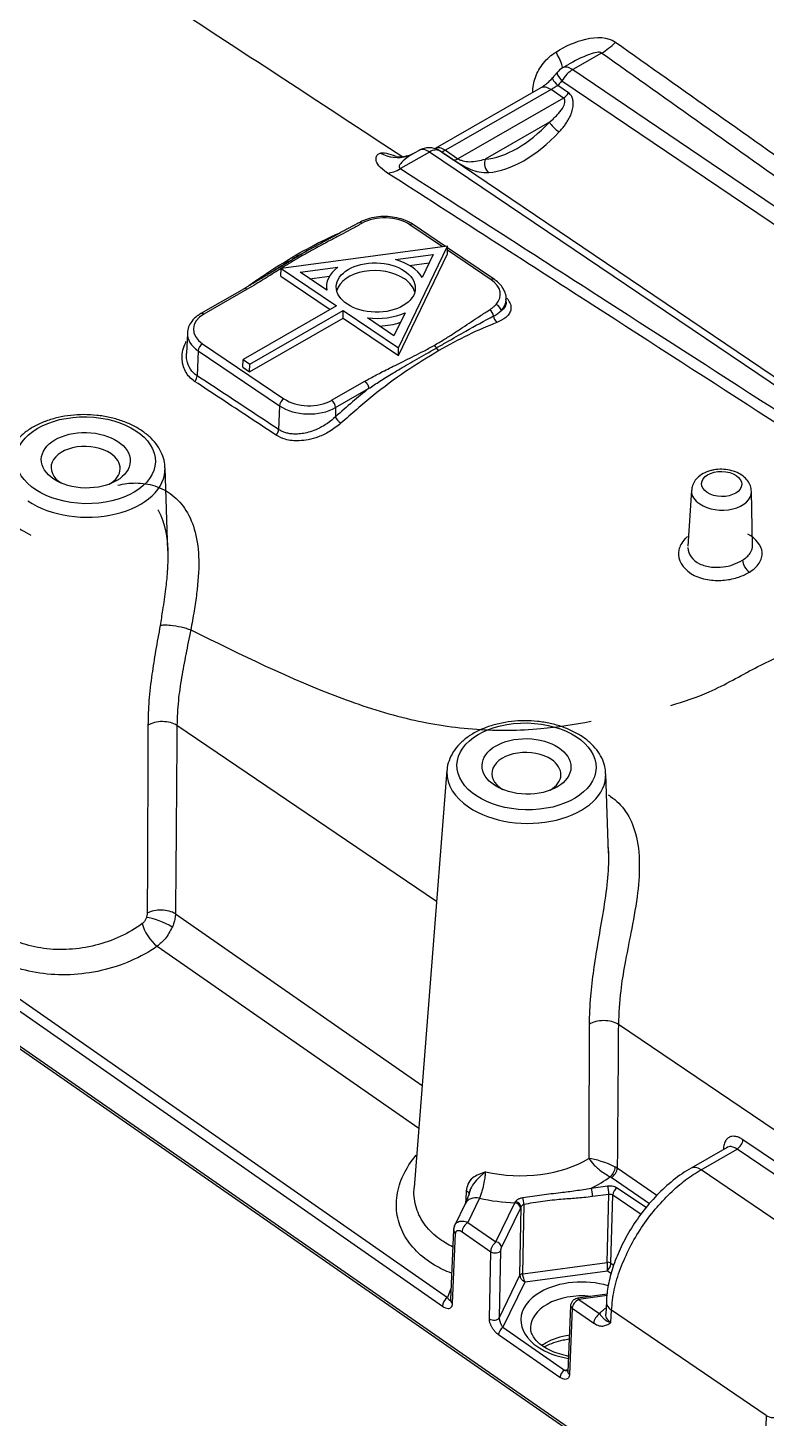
# Model space of a CAD drawing. Header units: millimetres. Extents: x -16190 to -8852, y -6844 to 7484.
# Drawn here: x -16042.5 to -15997.5, y 6532.1 to 6616.9 of the extents above; entities that cross this region are included whole.
import ezdxf

# ---------------------------------------------------------------- set-up
doc = ezdxf.new("R2010")
doc.units = ezdxf.units.MM
doc.layers.add('90', color=7, linetype='Continuous', true_color=0xffffff)

# ---------------------------------------------------------------- blocks, each defined once
blk = doc.blocks.new('54475777777')
at = {"layer": '90', "color": 7, "linetype": 'Continuous'}
for p, q in [((370.115, 425.959), (234.981, 519.876)), ((235.047, 519.708), (370.181, 425.792)), ((361.972, 502.712), (360.503, 501.868)), ((359.713, 501.726), (359.71, 501.721)), ((360.244, 502.103), (359.984, 501.954)), ((360.503, 501.868), (403.708, 472.659)), ((358.884, 500.941), (353.511, 497.852)), ((359.402, 500.854), (354.03, 497.766)), ((360.037, 500.425), (359.402, 500.854)), ((360.295, 500.685), (359.74, 501.06)), ((359.957, 501.301), (405.007, 470.846)), ((360.037, 500.425), (354.664, 497.337)), ((359.321, 499.195), (356.051, 497.316)), ((353.213, 497.677), (351.744, 496.832)), ((352.694, 497.763), (352.441, 497.618)), ((392.141, 471.359), (353.213, 497.677)), ((392.795, 471.333), (353.747, 497.731)), ((353.856, 497.677), (354.411, 497.302)), ((354.03, 497.766), (354.664, 497.337)), ((353.886, 492.85), (352.219, 493.978)), ((354.04, 492.871), (352.382, 493.992)), ((354.144, 492.885), (345.676, 491.751)), ((351.493, 492.208), (353.413, 492.465)), ((351.637, 487.323), (354.135, 492.493)), ((351.646, 487.715), (354.144, 492.885)), ((353.413, 492.465), (352.847, 491.292)), ((354.135, 492.493), (354.144, 492.885)), ((356.355, 491.181), (354.14, 492.679)), ((356.518, 491.196), (354.143, 492.802)), ((345.667, 491.359), (345.676, 491.751)), ((345.676, 491.751), (348.489, 489.85)), ((346.639, 491.558), (348.559, 491.815)), ((352.196, 491.911), (353.211, 492.046)), ((345.667, 491.359), (348.17, 489.666)), ((347.993, 490.642), (346.639, 491.558)), ((347.122, 491.231), (348.137, 491.367)), ((343.792, 490.721), (341.596, 489.459)), ((343.947, 490.695), (341.752, 489.433)), ((347.977, 490.841), (347.973, 490.656)), ((357.118, 490.023), (357.118, 490.204)), ((348.489, 489.85), (343.737, 487.118)), ((344.081, 486.885), (348.833, 489.617)), ((348.825, 489.224), (348.833, 489.617)), ((348.833, 489.617), (351.646, 487.715)), ((351.981, 489.501), (351.415, 488.329)), ((344.072, 486.492), (348.825, 489.224)), ((348.825, 489.224), (351.637, 487.323)), ((351.415, 488.329), (350.061, 489.244)), ((340.908, 488.469), (340.861, 487.432)), ((341.456, 487.563), (341.407, 486.295)), ((341.456, 487.563), (345.592, 484.766)), ((341.681, 487.92), (345.817, 485.124)), ((351.637, 487.323), (351.646, 487.715)), ((343.728, 486.725), (343.737, 487.118)), ((343.728, 486.725), (344.072, 486.492)), ((343.737, 487.118), (344.081, 486.885)), ((344.072, 486.492), (344.081, 486.885)), ((348.241, 485.046), (349.924, 486.013)), ((348.443, 484.675), (350.126, 485.642)), ((345.592, 484.766), (345.546, 483.563)), ((348.443, 484.675), (348.44, 484.203)), ((339.913, 477.398), (339.773, 481.618)), ((366.546, 480.471), (366.354, 477.623)), ((369.653, 477.671), (369.593, 480.402)), ((353.585, 459.559), (340.378, 468.51)), ((354.11, 466.228), (352.438, 444.999)), ((362.318, 462.017), (362.185, 466.045)), ((323.573, 460.738), (354.128, 439.406)), ((323.321, 460.295), (353.876, 438.963)), ((340.303, 458.922), (352.847, 450.193)), ((339.371, 457.272), (352.675, 448.015)), ((373.572, 446.012), (362.824, 453.297)), ((368.355, 447.043), (366.52, 445.988)), ((373.038, 444.803), (369.16, 447.433)), ((367.03, 445.907), (368.86, 446.959)), ((368.169, 446.99), (368.165, 446.934)), ((372.808, 444.282), (368.86, 446.959)), ((364.774, 444.595), (362.77, 445.984)), ((372.024, 442.509), (367.03, 445.907)), ((361.445, 444.972), (362.28, 445.083)), ((364.408, 444.167), (362.467, 445.512)), ((362.761, 444.987), (364.249, 443.981)), ((355.771, 444.456), (355.178, 443.229)), ((356.602, 442.239), (357.563, 444.227)), ((361.509, 444.553), (362.344, 444.665)), ((362.258, 441.193), (362.344, 444.665)), ((362.45, 441.154), (362.537, 444.626)), ((362.537, 444.626), (363.981, 443.65)), ((355.033, 444.178), (354.504, 443.083)), ((356.886, 441.946), (357.847, 443.934)), ((357.819, 440.534), (357.88, 444.006)), ((357.966, 440.618), (358.027, 444.15)), ((354.445, 442.841), (354.288, 439.296)), ((355.178, 443.229), (356.602, 442.239)), ((354.394, 439.115), (354.55, 442.661)), ((354.875, 442.752), (356.34, 441.733)), ((356.269, 438.317), (356.34, 441.733)), ((356.78, 438.382), (356.851, 441.799)), ((357.966, 440.618), (362.258, 441.193)), ((358.086, 440.207), (362.266, 440.767)), ((362.266, 440.767), (362.468, 440.63)), ((362.45, 441.154), (362.595, 441.057)), ((356.78, 438.382), (357.819, 440.534)), ((356.958, 437.873), (358.086, 440.207)), ((354.313, 439.857), (354.128, 439.406)), ((362.258, 439.574), (360.77, 439.374)), ((362.25, 439.503), (360.815, 439.311)), ((360.815, 439.311), (361.876, 438.573)), ((360.394, 438.995), (360.259, 435.623)), ((360.473, 438.861), (360.338, 435.489)), ((360.473, 438.861), (361.573, 438.096)), ((362.214, 439.211), (362.184, 438.552)), ((362.449, 438.127), (362.478, 438.758)), ((370.342, 433.406), (362.478, 438.758)), ((360.082, 435.701), (356.958, 437.873)), ((359.855, 435.344), (356.731, 437.515)), ((360.263, 435.726), (360.082, 435.701)), ((370.342, 433.406), (370.115, 425.959))]:
    blk.add_line(p, q, dxfattribs=at)
for centre, start, end in [((360.485, 501.083), 119.89213, 140.19383), ((353.195, 496.892), 59.23303, 119.89213)]:
    blk.add_arc(centre, 1.005, start, end, dxfattribs=at)
for centre, major_axis, ratio, start_param, end_param in [((362.008, 504.282), (1.166, 1.637), 0.574913, 4.009286, 4.492141), ((358.84, 503.595), (-1.121, 1.668), 0.130131, 3.243201, 4.107618), ((360.239, 500.793), (0.758, -0.66), 0.15079, 2.907928, 4.131749), ((360.485, 501.083), (0.772, -0.643), 0.201441, 3.169704, 4.138471), ((360.485, 501.083), (0.563, 0.833), 0.560789, 0.85392, 1.685005), ((360.485, 501.083), (0.501, -0.871), 0.543997, 2.30276, 3.141586), ((359.384, 500.069), (0.501, -0.871), 0.543997, 2.30276, 3.141582), ((360.046, 500.818), (-0.281, -0.416), 0.560789, 0.85392, 1.629113), ((357.771, 501.984), (2.955, 4.371), 0.560789, 3.555536, 4.435488), ((358.116, 501.751), (3.236, 4.787), 0.560789, 3.555536, 4.435488), ((359.666, 498.962), (-0.367, 0.343), 0.226344, 0.613497, 2.184293), ((351.549, 499.404), (-0.561, 1.93), 0.956054, 2.395049, 3.137846), ((353.195, 496.892), (0.501, -0.871), 0.543997, 2.30276, 3.141586), ((353.195, 496.892), (0.563, 0.833), 0.560789, 0.022834, 0.85392), ((354.012, 496.981), (0.501, -0.871), 0.543997, 2.30276, 3.138165), ((353.195, 496.892), (-0.514, -0.864), 0.920873, 3.1416, 3.253784), ((353.331, 496.823), (-0.393, -0.925), 0.914614, 2.979844, 3.19219), ((353.195, 496.892), (-0.514, -0.864), 0.920873, 3.093085, 3.141599), ((354.673, 497.73), (0.281, 0.416), 0.560789, 3.220319, 3.995512), ((356.396, 497.083), (-0.035, 0.501), 0.758031, 1.034911, 2.605708), ((351.78, 498.402), (1.086, 1.691), 0.546275, 3.499542, 3.982396), ((349.789, 493.82), (0.15, -0.261), 0.543997, 2.302759, 3.138347), ((350.971, 493.26), (-1.715, 0.039), 0.624166, 3.911793, 5.483834), ((352.213, 493.742), (-0.169, -0.25), 0.560789, 3.14161, 3.995512), ((346.764, 492.174), (0.151, -0.261), 0.544595, 2.302245, 3.247053), ((350.489, 490.784), (-2.512, 0.057), 0.624166, 5.602491, 6.409884), ((350.48, 490.391), (2.009, -0.046), 0.624166, 0.7702, 2.984532), ((350.489, 490.784), (-2.512, 0.057), 0.624166, 3.508096, 4.315489), ((350.48, 490.391), (2.009, -0.046), 0.624166, 0.157098, 0.7702), ((356.349, 490.946), (-0.169, -0.25), 0.560789, 3.142048, 3.995512), ((355.107, 490.464), (-1.715, 0.039), 0.624166, 2.645471, 3.911793), ((343.942, 490.459), (0.15, -0.261), 0.543997, 2.30276, 3.141556), ((355.102, 490.233), (-2.016, 0.046), 0.624166, 2.645472, 3.123864), ((355.102, 490.233), (-2.016, 0.046), 0.624166, 3.123864, 3.155542), ((341.747, 489.197), (0.15, -0.261), 0.543997, 2.30276, 3.141226), ((350.489, 490.784), (-2.512, 0.057), 0.624166, 1.413701, 2.221094), ((356.272, 489.417), (-0.159, 0.256), 0.565353, 4.092339, 5.424929), ((356.598, 489.685), (-0.223, 0.203), 0.687096, 3.6964, 5.249743), ((342.929, 488.637), (-1.715, 0.039), 0.624166, 5.482589, 7.053385), ((350.48, 490.391), (-2.512, 0.057), 0.624166, 1.664989, 2.114367), ((356.693, 489.266), (0.109, -0.281), 0.640258, 4.204865, 5.546608), ((342.923, 488.406), (-2.016, 0.046), 0.624166, 6.269705, 7.053385), ((341.675, 487.685), (0.169, 0.25), 0.560789, 0.85392, 2.407263), ((341.188, 486.173), (-0.166, -0.252), 0.569067, 1.276973, 2.401023), ((345.812, 484.888), (0.169, 0.25), 0.560789, 0.85392, 2.407263), ((347.06, 485.61), (-2.016, 0.046), 0.624166, 0.7702, 2.340996), ((347.065, 485.841), (-1.715, 0.039), 0.624166, 0.7702, 2.340996), ((348.236, 484.81), (-0.15, 0.261), 0.543997, 3.89101, 5.444353), ((348.646, 484.067), (0.204, -0.222), 0.333867, 3.793107, 5.359479), ((345.327, 483.441), (-0.166, -0.252), 0.56906, 1.275189, 2.401028), ((335.733, 481.604), (1.758, -0.04), 0.624166, 0.7702, 3.965985), ((335.733, 481.604), (1.758, -0.04), 0.624166, 0, 0.7702), ((335.734, 481.621), (-4.04, 0.092), 0.624166, 0.7702, 3.176562), ((335.733, 481.604), (1.758, -0.04), 0.624166, 5.482589, 6.283185), ((335.733, 481.604), (1.758, -0.04), 0.624166, 5.458635, 5.482589), ((368.069, 480.41), (-1.524, 0.035), 0.624166, 0, 0.7702), ((368.069, 480.41), (-1.524, 0.035), 0.624166, 6.254243, 6.283185), ((368.069, 480.41), (-1.524, 0.035), 0.624166, 0.7702, 3.169592), ((369.481, 476.693), (-0.265, 0.427), 0.518783, 0.74919, 2.297326), ((339.639, 468.116), (1.005, -0.007), 0.583322, 0.748869, 2.399082), ((358.145, 466.032), (1.758, -0.04), 0.624166, 0.7702, 3.965985), ((358.145, 466.049), (-4.04, 0.092), 0.624166, 0, 0.7702), ((358.145, 466.049), (-4.04, 0.092), 0.624166, 6.248254, 6.283185), ((358.145, 466.032), (1.758, -0.04), 0.624166, 0, 0.7702), ((358.145, 466.049), (-4.04, 0.092), 0.624166, 0.7702, 3.176562), ((358.145, 466.032), (1.758, -0.04), 0.624166, 5.482589, 6.283185), ((358.145, 466.032), (1.758, -0.04), 0.624166, 5.458635, 5.482589), ((339.564, 458.528), (1.005, -0.009), 0.584273, 0.749653, 2.343455), ((339.261, 457.972), (0.576, -0.824), 0.400544, 3.879947, 5.397969), ((339.515, 458.301), (0.932, -0.377), 0.23302, 0.935083, 2.492943), ((362.085, 452.903), (1.005, -0.007), 0.583133, 0.748715, 2.409475), ((368.864, 447.276), (-0.226, -0.333), 0.574978, 0.854818, 2.399436), ((357.752, 448.728), (-5.008, 0.114), 0.624166, 1.241631, 2.377617), ((367.873, 446.833), (0.401, -0.025), 0.619611, 0.625427, 0.781744), ((362.413, 445.863), (-0.188, -0.356), 0.487903, 0.796707, 2.335512), ((362.474, 445.826), (-0.229, -0.33), 0.567566, 0.860398, 2.405167), ((367.021, 445.117), (-0.501, 0.871), 0.543997, 5.45657, 6.284058), ((357.735, 447.977), (6.012, -0.137), 0.624166, 5.391694, 5.616455), ((361.44, 444.736), (-0.04, 0.299), 0.190721, 4.028532, 5.594092), ((362.275, 444.848), (-0.04, 0.299), 0.190721, 4.028532, 5.594092), ((362.756, 444.751), (0.169, 0.25), 0.560789, 0.85392, 2.41948), ((355.757, 443.828), (0.724, -0.35), 0.751509, 1.900605, 3.14158), ((354.935, 444.677), (0.301, -0.017), 0.59682, 0.175017, 1.060871), ((357.735, 447.977), (-6.012, 0.137), 0.624166, 1.252292, 1.556477), ((357.558, 443.991), (-0.271, 0.131), 0.751509, 3.476637, 5.042197), ((357.591, 444.063), (-0.276, 0.121), 0.698005, 3.449355, 4.992493), ((357.957, 444.333), (-0.056, 0.296), 0.146627, 4.019224, 5.237575), ((354.847, 442.823), (-0.402, 0.018), 0.628136, 6.282786, 7.052664), ((354.847, 442.823), (-0.402, 0.018), 0.628136, 6.019596, 6.282786), ((355.171, 442.915), (0.229, 0.33), 0.568386, 0.861197, 2.423438), ((356.597, 442.003), (-0.271, 0.131), 0.751509, 3.476637, 5.042197), ((356.562, 441.856), (-0.301, 0.006), 0.613155, 0.756097, 2.860827), ((362.304, 441.071), (0.201, -0.005), 0.619611, 0.771518, 1.8187), ((358.012, 440.496), (0.201, -0.003), 0.620765, 1.814063, 2.861245), ((361.033, 438.215), (-3.165, 0.072), 0.624166, 4.310382, 5.482589), ((354.172, 439.126), (0.23, 0.33), 0.566728, 1.036908, 2.42465), ((354.69, 439.278), (-0.402, 0.018), 0.628136, 0.000005, 0.769479), ((361.033, 438.215), (-3.165, 0.072), 0.624166, 5.482589, 6.283185), ((361.024, 437.823), (-2.663, 0.061), 0.624166, 4.57732, 5.48259), ((360.81, 439.075), (0.04, -0.299), 0.190721, 2.452499, 3.141612), ((361.024, 437.823), (-2.663, 0.061), 0.624166, 5.482589, 6.283185), ((360.696, 438.988), (0.301, -0.012), 0.625647, 3.188641, 3.908497), ((361.869, 438.259), (0.229, 0.33), 0.568386, 0.861192, 2.423439), ((363.218, 439.165), (-1.004, 0.046), 0.629316, 0.000283, 0.770669), ((356.491, 438.439), (-0.301, 0.006), 0.613155, 0.755038, 2.863419), ((356.953, 437.637), (-0.172, -0.248), 0.568386, 4.00279, 5.565031), ((361.033, 438.215), (-3.165, 0.072), 0.624166, 0, 0.7702), ((361.024, 437.823), (-2.663, 0.061), 0.624166, 0, 0.020734), ((360.979, 435.86), (-2.663, 0.061), 0.624166, 4.971491, 5.482589), ((361.033, 438.215), (-3.165, 0.072), 0.624166, 0.7702, 1.346879), ((360.979, 435.86), (-2.663, 0.061), 0.624166, 5.482589, 5.597748), ((360.077, 435.466), (-0.172, -0.248), 0.568386, 4.00279, 5.565031), ((360.56, 435.611), (0.301, -0.012), 0.625647, 3.141563, 3.908588), ((370.712, 433.609), (0.502, -0.015), 0.619489, 3.90259, 5.487454)]:
    blk.add_ellipse(centre, major_axis=major_axis, ratio=ratio, start_param=start_param, end_param=end_param, dxfattribs=at)
for centre, major_axis in [((350.489, 490.784), (-2.009, 0.046)), ((335.742, 481.997), (-3.538, 0.08)), ((335.742, 481.997), (2.261, -0.051)), ((368.078, 480.789), (-1.022, 0.023)), ((358.154, 466.424), (-3.538, 0.08)), ((358.154, 466.424), (2.261, -0.051))]:
    blk.add_ellipse(centre, major_axis=major_axis, ratio=0.624166, dxfattribs=at)
for points, degree in [([(351.858, 497.424), (265.947, 553.674)], 1), ([(359.711, 501.723), (359.477, 501.449)], 1), ([(359.957, 501.301), (359.934, 501.274), (359.886, 501.221), (359.813, 501.14), (359.764, 501.087), (359.74, 501.06)], 3), ([(359.813, 498.697), (359.871, 498.759), (359.979, 498.882), (360.117, 499.06), (360.233, 499.234), (360.329, 499.402), (360.404, 499.563), (360.461, 499.714), (360.5, 499.857), (360.525, 499.997), (360.535, 500.134), (360.528, 500.26), (360.507, 500.365), (360.478, 500.454), (360.438, 500.535), (360.383, 500.611), (360.328, 500.662), (360.295, 500.685)], 3), ([(353.856, 497.677), (353.843, 497.683), (353.818, 497.694), (353.782, 497.712), (353.758, 497.725), (353.747, 497.731)], 3), ([(349.642, 494.084), (348.114, 493.26), (346.599, 492.427)], 2), ([(346.682, 492.458), (345.27, 491.599), (343.778, 490.713)], 2), ([(346.769, 492.41), (346.609, 492.317), (346.302, 492.137), (345.88, 491.88), (345.487, 491.636), (345.128, 491.411), (344.774, 491.191), (344.399, 490.96), (344.105, 490.785), (343.947, 490.695)], 3), ([(347.382, 492.858), (347.12, 492.716), (346.86, 492.571), (346.599, 492.425)], 3), ([(353.45, 487.839), (353.622, 487.937), (353.958, 488.136), (354.446, 488.447), (354.906, 488.753), (355.337, 489.042), (355.785, 489.339), (356.109, 489.547), (356.277, 489.652)], 3), ([(356.277, 489.652), (356.32, 489.679), (356.401, 489.734), (356.51, 489.824), (356.574, 489.887), (356.604, 489.92)], 3), ([(356.482, 489.341), (356.52, 489.36), (356.592, 489.398), (356.691, 489.459), (356.782, 489.524), (356.836, 489.57), (356.861, 489.593)], 3), ([(349.924, 486.013), (350.019, 486.068), (350.214, 486.177), (350.506, 486.333), (350.834, 486.504), (351.187, 486.682), (351.571, 486.872), (351.99, 487.078), (352.44, 487.301), (352.922, 487.548), (353.271, 487.737), (353.45, 487.839)], 3), ([(345.415, 483.278), (344.956, 483.581), (344.037, 484.188), (342.657, 485.099), (341.737, 485.706), (341.277, 486.01)], 3), ([(345.546, 483.563), (345.086, 483.867), (344.167, 484.473), (342.788, 485.384), (341.868, 485.991), (341.407, 486.295)], 3), ([(350.126, 485.642), (349.858, 485.429), (349.309, 484.978), (348.733, 484.471), (348.44, 484.203)], 3), ([(338.902, 468.518), (338.899, 467.416), (338.892, 465.239), (338.88, 462.051), (338.871, 459.978), (338.866, 458.954)], 3), ([(340.378, 468.51), (340.37, 467.405), (340.354, 465.222), (340.329, 462.026), (340.311, 459.948), (340.303, 458.922)], 3), ([(338.825, 458.732), (338.817, 458.709), (338.799, 458.664), (338.765, 458.599), (338.724, 458.537), (338.675, 458.478), (338.635, 458.442), (338.613, 458.426)], 3), ([(338.866, 458.954), (338.866, 458.928), (338.862, 458.875), (338.847, 458.8), (338.833, 458.754), (338.825, 458.732)], 3), ([(340.303, 458.922), (340.3, 458.844), (340.281, 458.687), (340.222, 458.46), (340.168, 458.319), (340.139, 458.252)], 3), ([(361.341, 453.3), (361.338, 452.153), (361.331, 449.87), (361.323, 447.608), (361.319, 446.483)], 3), ([(362.824, 453.297), (362.819, 452.477), (362.807, 450.842), (362.789, 448.428), (362.776, 446.799), (362.77, 445.984)], 3), ([(369.16, 447.433), (369.093, 447.478), (368.968, 447.547), (368.801, 447.599), (368.659, 447.611), (368.542, 447.592), (368.449, 447.552), (368.373, 447.497), (368.31, 447.43), (368.259, 447.35), (368.217, 447.255), (368.185, 447.139), (368.172, 447.043), (368.169, 446.99)], 3), ([(362.668, 446.043), (362.242, 446.261), (361.636, 446.444), (361.319, 446.483)], 3), ([(362.77, 445.984), (362.755, 445.994), (362.723, 446.014), (362.687, 446.033), (362.668, 446.043)], 3), ([(355.286, 444.906), (355.172, 444.45), (355.035, 444.181)], 2), ([(362.28, 445.083), (362.317, 445.088), (362.394, 445.093), (362.513, 445.083), (362.643, 445.051), (362.724, 445.012), (362.761, 444.987)], 3), ([(362.467, 445.512), (362.458, 445.518), (362.439, 445.531), (362.418, 445.543), (362.406, 445.549)], 3), ([(355.091, 444.826), (355.08, 444.63), (355.069, 444.434), (355.057, 444.239)], 3), ([(355.255, 444.762), (355.243, 444.714), (355.234, 444.665), (355.224, 444.615)], 3), ([(355.283, 444.864), (355.272, 444.831), (355.263, 444.797), (355.255, 444.762)], 3), ([(357.563, 444.227), (357.567, 444.233), (357.574, 444.244), (357.585, 444.263), (357.592, 444.275), (357.596, 444.282)], 3), ([(357.596, 444.282), (357.603, 444.295), (357.621, 444.32), (357.655, 444.355), (357.699, 444.39), (357.752, 444.421), (357.811, 444.449), (357.881, 444.472), (357.937, 444.484), (357.967, 444.489)], 3), ([(358.027, 444.15), (358.182, 444.18), (358.495, 444.238), (358.988, 444.315), (359.47, 444.373), (359.916, 444.414), (360.313, 444.443), (360.679, 444.47), (361.056, 444.501), (361.353, 444.532), (361.509, 444.553)], 3), ([(357.847, 443.934), (357.85, 443.942), (357.858, 443.958), (357.869, 443.982), (357.876, 443.998), (357.88, 444.006)], 3), ([(354.489, 443.035), (354.445, 442.949), (354.445, 442.841)], 2), ([(354.491, 443.037), (354.496, 443.054), (354.502, 443.07), (354.508, 443.085)], 3), ([(354.55, 442.661), (354.551, 442.676), (354.555, 442.706), (354.568, 442.747), (354.593, 442.784), (354.628, 442.809), (354.666, 442.82), (354.702, 442.821), (354.738, 442.816), (354.776, 442.805), (354.82, 442.786), (354.855, 442.765), (354.875, 442.752)], 3), ([(361.876, 438.573), (361.894, 438.6), (361.933, 438.653), (362.005, 438.729), (362.096, 438.805), (362.174, 438.856), (362.217, 438.881)], 3), ([(356.731, 437.515), (356.702, 437.535), (356.649, 437.577), (356.579, 437.644), (356.519, 437.712), (356.468, 437.779), (356.425, 437.843), (356.389, 437.904), (356.358, 437.964), (356.331, 438.024), (356.307, 438.087), (356.287, 438.155), (356.272, 438.231), (356.268, 438.288), (356.269, 438.317)], 3), ([(360.338, 435.489), (360.336, 435.457), (360.328, 435.396), (360.289, 435.314), (360.221, 435.257), (360.125, 435.236), (360.003, 435.258), (359.907, 435.308), (359.855, 435.344)], 3)]:
    blk.add_open_spline(points, degree=degree, dxfattribs=at)
for points, knots in [([(244.246, 536.549), (247.19, 534.541), (252.869, 530.672), (260.735, 525.326), (268.032, 520.38), (274.831, 515.786), (281.203, 511.496), (287.206, 507.472), (292.864, 503.698), (298.171, 500.179), (303.106, 496.928), (307.656, 493.954), (311.817, 491.258), (315.603, 488.829), (319.038, 486.649), (322.149, 484.699), (324.966, 482.957), (327.522, 481.398), (329.853, 479.998), (331.626, 478.951), (332.627, 478.368), (332.95, 478.181)], [0, 0, 0, 0, 0.054083, 0.108165, 0.162248, 0.21633, 0.270413, 0.324495, 0.378578, 0.43266, 0.486743, 0.540825, 0.594908, 0.64899, 0.703073, 0.757155, 0.811238, 0.86532, 0.919403, 0.973485, 1, 1, 1, 1]), ([(359.656, 502.766), (360.131, 503.063), (360.648, 503.3), (361.71, 503.546), (362.285, 503.544), (362.671, 503.27)], [0, 0, 0, 0, 0.5, 0.5, 1, 1, 1, 1]), ([(362.671, 503.27), (366.111, 500.835), (369.552, 498.402), (378.552, 492.04), (384.113, 488.113), (389.677, 484.188)], [0, 0, 0, 0, 0.382475, 0.382475, 1, 1, 1, 1]), ([(358.468, 500.709), (358.472, 500.963), (358.519, 501.226), (358.7, 501.735), (358.842, 501.987), (359.198, 502.425), (359.418, 502.618), (359.656, 502.766)], [0, 0, 0, 0, 0.32207, 0.32207, 0.659337, 0.659337, 1, 1, 1, 1]), ([(361.972, 502.712), (361.959, 502.722), (361.943, 502.73), (361.905, 502.744), (361.88, 502.748), (361.815, 502.753), (361.771, 502.75), (361.598, 502.726), (361.471, 502.685), (360.96, 502.499), (360.597, 502.311), (360.248, 502.107)], [0, 0, 0, 0, 0.031421, 0.031421, 0.070223, 0.070223, 0.136291, 0.136291, 0.342205, 0.342205, 1, 1, 1, 1]), ([(388.906, 483.575), (383.358, 487.51), (377.813, 491.446), (368.837, 497.826), (365.404, 500.269), (361.972, 502.712)], [0, 0, 0, 0, 0.617318, 0.617318, 1, 1, 1, 1]), ([(359.485, 501.458), (359.437, 501.402), (359.337, 501.296), (359.178, 501.149), (359.022, 501.027), (358.928, 500.966), (358.883, 500.94)], [0, 0, 0, 0, 0.255542, 0.508131, 0.756614, 1, 1, 1, 1]), ([(359.74, 501.06), (359.681, 501.023), (359.566, 500.95), (359.456, 500.886), (359.402, 500.854)], [0, 0, 0, 0, 0.510147, 1, 1, 1, 1]), ([(359.321, 499.195), (359.483, 499.337), (359.754, 499.575), (360.027, 499.946), (360.122, 500.206), (360.102, 500.361), (360.058, 500.405), (360.037, 500.425)], [0, 0, 0, 0, 0.404725, 0.679424, 0.867508, 0.938369, 1, 1, 1, 1]), ([(351.086, 496.61), (350.679, 496.872), (350.524, 497.115), (350.479, 497.454), (350.569, 497.566), (350.708, 497.623)], [0, 0, 0, 0, 0.5, 0.5, 1, 1, 1, 1]), ([(350.708, 497.623), (350.778, 497.651), (350.892, 497.651), (351.171, 497.59), (351.331, 497.537), (351.508, 497.463)], [0, 0, 0, 0, 0.532468, 0.532468, 1, 1, 1, 1]), ([(352.094, 497.474), (352.022, 497.453), (351.876, 497.416), (351.681, 497.407), (351.548, 497.416), (351.507, 497.425), (351.505, 497.425), (351.505, 497.425)], [0, 0, 0, 0, 0.221838, 0.482447, 0.721082, 0.96137, 1, 1, 1, 1]), ([(352.428, 497.61), (352.296, 497.535), (352.169, 497.454), (351.933, 497.282), (351.82, 497.189), (351.705, 497.036), (351.673, 496.983), (351.678, 496.913), (351.682, 496.899), (351.696, 496.873), (351.705, 496.862), (351.725, 496.844), (351.734, 496.838), (351.744, 496.832)], [0, 0, 0, 0, 0.365042, 0.365042, 0.734675, 0.734675, 0.905416, 0.905416, 0.945511, 0.945511, 0.979864, 0.979864, 1, 1, 1, 1]), ([(352.428, 497.617), (352.408, 497.604), (352.303, 497.533), (352.183, 497.491), (352.112, 497.475), (352.105, 497.474)], [0, 0, 0, 0, 0.1664, 0.921459, 1, 1, 1, 1]), ([(354.03, 497.766), (353.986, 497.741), (353.894, 497.69), (353.869, 497.682), (353.856, 497.677)], [0, 0, 0, 0, 0.475171, 1, 1, 1, 1]), ([(354.411, 497.302), (354.473, 497.261), (354.601, 497.176), (354.914, 496.987), (355.314, 496.785), (355.779, 496.639), (356.072, 496.638), (356.232, 496.638)], [0, 0, 0, 0, 0.104407, 0.21449, 0.44504, 0.695646, 1, 1, 1, 1]), ([(354.664, 497.337), (354.698, 497.318), (354.773, 497.275), (354.989, 497.208), (355.455, 497.154), (355.798, 497.247), (356.051, 497.316)], [0, 0, 0, 0, 0.073583, 0.162185, 0.380865, 1, 1, 1, 1]), ([(379.465, 478.318), (373.486, 482.178), (367.505, 486.036), (358.043, 492.132), (354.565, 494.372), (351.086, 496.61)], [0, 0, 0, 0, 0.632539, 0.632539, 1, 1, 1, 1]), ([(351.744, 496.832), (355.23, 494.594), (358.715, 492.354), (368.191, 486.261), (374.178, 482.406), (380.162, 478.548)], [0, 0, 0, 0, 0.367659, 0.367659, 1, 1, 1, 1]), ([(349.793, 494.055), (349.622, 493.957), (349.291, 493.773), (348.844, 493.534), (348.443, 493.322), (348.084, 493.132), (347.764, 492.962), (347.478, 492.807), (347.22, 492.665), (346.985, 492.533), (346.839, 492.45), (346.769, 492.41)], [0, 0, 0, 0, 0.110999, 0.222124, 0.333249, 0.444375, 0.5555, 0.666625, 0.77775, 0.888875, 1, 1, 1, 1]), ([(352.382, 493.992), (352.32, 494.034), (352.137, 494.143), (351.789, 494.284), (351.335, 494.382), (350.862, 494.409), (350.393, 494.362), (349.97, 494.248), (349.729, 494.135), (349.623, 494.073)], [0, 0, 0, 0, 0.084398, 0.239759, 0.395146, 0.550419, 0.705986, 0.862349, 1, 1, 1, 1]), ([(346.432, 492.44), (346.921, 492.711), (347.681, 493.132), (348.431, 493.468), (348.697, 493.583)], [0, 0, 0, 0, 0.644659, 1, 1, 1, 1]), ([(344.058, 490.904), (344.278, 491.062), (345.069, 491.612), (345.861, 492.093), (346.432, 492.44)], [0, 0, 0, 0, 0.2795, 1, 1, 1, 1]), ([(346.599, 492.425), (346.438, 492.332), (346.126, 492.149), (345.696, 491.885), (345.339, 491.658), (345.131, 491.525), (345.05, 491.472)], [0, 0, 0, 0, 0.272799, 0.545598, 0.818397, 1, 1, 1, 1]), ([(357.104, 490.156), (357.111, 490.192), (357.129, 490.335), (357.056, 490.587), (356.887, 490.881), (356.686, 491.076), (356.551, 491.173), (356.518, 491.196)], [0, 0, 0, 0, 0.091005, 0.362831, 0.633408, 0.913169, 1, 1, 1, 1]), ([(357.156, 490.245), (357.188, 490.206), (357.278, 490.082), (357.369, 489.875), (357.368, 489.639), (357.273, 489.433), (357.07, 489.21), (356.815, 489.088), (356.653, 489.011)], [0, 0, 0, 0, 0.082043, 0.260266, 0.43377, 0.595321, 0.743267, 1, 1, 1, 1]), ([(341.596, 489.459), (341.531, 489.421), (341.355, 489.305), (341.127, 489.083), (340.955, 488.783), (340.916, 488.576), (340.912, 488.468)], [0, 0, 0, 0, 0.163337, 0.468239, 0.73554, 1, 1, 1, 1]), ([(357.118, 490.034), (357.119, 489.994), (357.106, 489.875), (357.02, 489.727), (356.906, 489.626), (356.861, 489.593)], [0, 0, 0, 0, 0.240148, 0.741838, 1, 1, 1, 1]), ([(353.571, 487.708), (353.743, 487.807), (354.251, 488.099), (355.213, 488.666), (356.01, 489.09), (356.482, 489.341)], [0, 0, 0, 0, 0.173004, 0.510308, 1, 1, 1, 1]), ([(356.653, 489.011), (356.164, 488.808), (355.184, 488.403), (354.193, 487.852), (353.697, 487.576)], [0, 0, 0, 0, 0.49948, 1, 1, 1, 1]), ([(341.277, 486.01), (341.184, 486.081), (340.996, 486.223), (340.799, 486.511), (340.671, 486.84), (340.624, 487.207), (340.669, 487.6), (340.769, 487.883), (340.842, 488.035), (340.852, 488.056)], [0, 0, 0, 0, 0.15286, 0.305966, 0.465409, 0.627953, 0.796169, 0.971861, 1, 1, 1, 1]), ([(341.407, 486.295), (341.27, 486.385), (341.033, 486.622), (340.875, 487.032), (340.856, 487.314), (340.861, 487.422)], [0, 0, 0, 0, 0.371783, 0.760587, 1, 1, 1, 1]), ([(353.697, 487.576), (353.132, 487.231), (352.006, 486.543), (350.332, 485.304), (349.25, 484.353), (348.71, 483.879)], [0, 0, 0, 0, 0.334929, 0.667887, 1, 1, 1, 1]), ([(350.126, 485.642), (350.219, 485.706), (350.409, 485.833), (350.706, 486.025), (351.023, 486.225), (351.367, 486.435), (351.741, 486.658), (352.148, 486.895), (352.589, 487.148), (353.069, 487.421), (353.4, 487.609), (353.571, 487.708)], [0, 0, 0, 0, 0.084646, 0.1702, 0.262584, 0.361786, 0.468988, 0.58549, 0.711359, 0.848499, 1, 1, 1, 1]), ([(333.576, 483.933), (333.474, 483.892), (333.19, 483.765), (332.761, 483.512), (332.336, 483.154), (332.002, 482.745), (331.793, 482.298), (331.696, 481.978), (331.701, 481.816), (331.701, 481.81)], [0, 0, 0, 0, 0.096957, 0.279126, 0.462042, 0.643629, 0.82131, 0.993341, 1, 1, 1, 1]), ([(339.76, 481.606), (339.764, 481.699), (339.752, 481.941), (339.629, 482.327), (339.399, 482.744), (339.07, 483.13), (338.65, 483.476), (338.149, 483.774), (337.579, 484.013), (336.959, 484.188), (336.307, 484.294), (335.64, 484.329), (334.975, 484.291), (334.329, 484.182), (333.868, 484.046), (333.626, 483.953), (333.576, 483.933)], [0, 0, 0, 0, 0.044816, 0.117806, 0.191447, 0.266894, 0.344334, 0.423156, 0.502564, 0.581966, 0.661249, 0.740464, 0.819725, 0.899139, 0.978835, 1, 1, 1, 1]), ([(348.71, 483.879), (348.526, 483.731), (348.185, 483.457), (347.601, 483.186), (347.075, 483.033), (346.498, 482.964), (345.912, 483.015), (345.567, 483.197), (345.415, 483.278)], [0, 0, 0, 0, 0.194056, 0.3606, 0.504936, 0.630866, 0.837705, 1, 1, 1, 1]), ([(348.44, 484.203), (348.318, 484.085), (348.062, 483.877), (347.652, 483.636), (347.263, 483.473), (346.908, 483.374), (346.589, 483.328), (346.311, 483.325), (346.07, 483.353), (345.865, 483.406), (345.692, 483.476), (345.592, 483.533), (345.546, 483.563)], [0, 0, 0, 0, 0.158407, 0.298208, 0.422346, 0.533126, 0.632297, 0.721448, 0.801647, 0.873994, 0.939693, 1, 1, 1, 1]), ([(367.527, 481.472), (367.454, 481.453), (367.254, 481.387), (366.973, 481.232), (366.73, 480.991), (366.586, 480.732), (366.557, 480.554), (366.554, 480.472)], [0, 0, 0, 0, 0.140416, 0.400055, 0.623571, 0.834707, 1, 1, 1, 1]), ([(369.591, 480.402), (369.588, 480.506), (369.554, 480.702), (369.401, 480.974), (369.171, 481.202), (368.867, 481.382), (368.499, 481.502), (368.092, 481.55), (367.762, 481.525), (367.579, 481.485), (367.527, 481.472)], [0, 0, 0, 0, 0.121997, 0.245183, 0.371726, 0.506885, 0.649674, 0.794904, 0.941341, 1, 1, 1, 1]), ([(337.371, 480.723), (337.67, 480.801), (338.318, 480.888), (339.286, 480.741), (340.183, 480.266), (340.901, 479.465), (341.371, 478.329), (341.538, 476.867), (341.427, 475.485), (341.248, 474.297), (341.139, 473.69), (341.082, 473.37)], [0, 0, 0, 0, 0.094738, 0.201224, 0.309497, 0.421489, 0.5425, 0.678057, 0.831904, 0.911367, 1, 1, 1, 1]), ([(339.406, 479.474), (339.415, 479.46), (339.802, 478.812), (339.924, 477.896), (339.917, 477.023), (339.916, 476.979)], [0, 0, 0, 0, 0.021556, 0.951132, 1, 1, 1, 1]), ([(365.491, 469.53), (366.154, 469.713), (367.241, 470.08), (368.643, 470.807), (369.769, 471.437), (370.918, 471.988), (372.448, 472.712), (374.205, 473.701), (375.816, 474.611), (376.859, 475.34), (377.562, 475.85), (378.249, 476.294), (379.043, 476.83), (379.531, 477.351), (379.569, 477.91), (379.5, 478.182), (379.465, 478.318)], [0, 0, 0, 0, 0.08944, 0.146934, 0.203636, 0.259409, 0.31524, 0.430724, 0.547863, 0.606164, 0.66435, 0.722108, 0.779102, 0.890398, 0.94532, 1, 1, 1, 1]), ([(369.492, 476.307), (369.59, 476.374), (369.79, 476.512), (369.998, 476.76), (370.129, 477.031), (370.187, 477.56), (369.828, 478.004), (369.402, 478.246)], [0, 0, 0, 0, 0.12263, 0.249805, 0.382553, 0.515878, 1, 1, 1, 1]), ([(366.346, 478.116), (366.303, 478.082), (366.16, 477.958), (366.03, 477.772), (365.944, 477.579), (365.892, 477.406), (365.843, 476.87), (366.369, 476.179), (367.415, 475.881), (368.226, 475.872), (368.949, 476.022), (369.32, 476.217), (369.492, 476.307)], [0, 0, 0, 0, 0.031427, 0.111526, 0.142398, 0.173323, 0.235092, 0.517715, 0.657655, 0.778499, 0.897533, 1, 1, 1, 1]), ([(366.352, 477.56), (366.352, 477.554), (366.364, 477.23), (366.714, 476.752), (367.525, 476.54), (368.131, 476.551), (368.691, 476.675), (368.983, 476.831), (369.137, 476.912)], [0, 0, 0, 0, 0.006143, 0.370917, 0.55177, 0.709184, 0.847658, 1, 1, 1, 1]), ([(369.137, 476.912), (369.214, 476.967), (369.37, 477.076), (369.593, 477.335), (369.666, 477.567), (369.65, 477.726), (369.648, 477.742)], [0, 0, 0, 0, 0.228413, 0.46192, 0.94692, 1, 1, 1, 1]), ([(339.916, 476.979), (339.912, 476.757), (339.887, 476.248), (339.795, 475.37), (339.661, 474.462), (339.565, 473.856), (339.524, 473.6)], [0, 0, 0, 0, 0.19286, 0.444789, 0.765702, 1, 1, 1, 1]), ([(339.524, 473.6), (339.445, 473.165), (339.292, 472.314), (339.088, 471.04), (338.936, 469.768), (338.913, 468.932), (338.902, 468.518)], [0, 0, 0, 0, 0.240596, 0.470764, 0.737668, 1, 1, 1, 1]), ([(339.524, 473.6), (339.587, 473.609), (339.714, 473.628), (340.088, 473.611), (340.5, 473.541), (340.858, 473.449), (341.006, 473.397), (341.082, 473.37)], [0, 0, 0, 0, 0.200037, 0.400426, 0.699, 0.844722, 1, 1, 1, 1]), ([(341.082, 473.37), (340.996, 472.952), (340.825, 472.125), (340.599, 470.926), (340.422, 469.709), (340.393, 468.926), (340.378, 468.51)], [0, 0, 0, 0, 0.241631, 0.47813, 0.722612, 1, 1, 1, 1]), ([(341.082, 473.37), (343.606, 472.122), (347.222, 470.333), (352.117, 468.751), (355.489, 468.239), (358.579, 468.238), (360.58, 468.568), (361.447, 468.717)], [0, 0, 0, 0, 0.407385, 0.583664, 0.744316, 0.890789, 1, 1, 1, 1]), ([(355.987, 468.36), (355.885, 468.319), (355.601, 468.192), (355.173, 467.94), (354.747, 467.582), (354.414, 467.172), (354.204, 466.725), (354.107, 466.405), (354.112, 466.243), (354.113, 466.237)], [0, 0, 0, 0, 0.096961, 0.279139, 0.462063, 0.643657, 0.821344, 0.99338, 1, 1, 1, 1]), ([(362.172, 466.033), (362.175, 466.127), (362.164, 466.369), (362.041, 466.755), (361.81, 467.172), (361.481, 467.557), (361.062, 467.903), (360.56, 468.201), (359.991, 468.441), (359.371, 468.616), (358.718, 468.721), (358.051, 468.756), (357.386, 468.718), (356.74, 468.609), (356.28, 468.474), (356.037, 468.381), (355.987, 468.36)], [0, 0, 0, 0, 0.044831, 0.11782, 0.191459, 0.266906, 0.344346, 0.423166, 0.502573, 0.581973, 0.661255, 0.740468, 0.819728, 0.89914, 0.978835, 1, 1, 1, 1]), ([(362.307, 464.974), (362.349, 464.949), (362.691, 464.728), (363.258, 464.155), (363.983, 462.532), (363.897, 460.24), (363.471, 457.999), (363.155, 456.409), (362.892, 454.84), (362.849, 453.859), (362.824, 453.297)], [0, 0, 0, 0, 0.01356, 0.112235, 0.217524, 0.467285, 0.607526, 0.735028, 0.848127, 1, 1, 1, 1]), ([(339.371, 457.272), (338.955, 456.982), (338.065, 456.491), (336.536, 455.992), (334.944, 455.78), (333.382, 455.859), (331.95, 456.222), (330.733, 456.846), (329.809, 457.693), (329.238, 458.713), (329.062, 459.839), (329.295, 461.008), (329.767, 461.827), (330.089, 462.228), (330.132, 462.279)], [0, 0, 0, 0, 0.089693, 0.179386, 0.269079, 0.358773, 0.448466, 0.538159, 0.627852, 0.717545, 0.807238, 0.896931, 0.986624, 1, 1, 1, 1]), ([(362.304, 462.302), (362.315, 462.141), (362.338, 461.521), (362.254, 460.357), (362.024, 458.863), (361.768, 457.415), (361.547, 456.041), (361.385, 454.671), (361.342, 453.764), (361.341, 453.3)], [0, 0, 0, 0, 0.054372, 0.206201, 0.371498, 0.529426, 0.676216, 0.829224, 1, 1, 1, 1]), ([(338.613, 458.426), (338.274, 458.177), (337.521, 457.734), (336.244, 457.285), (334.906, 457.077), (333.594, 457.121), (332.388, 457.413), (331.365, 457.934), (330.589, 458.651), (330.111, 459.521), (330.008, 460.211), (330.028, 460.587), (330.031, 460.635)], [0, 0, 0, 0, 0.111582, 0.222291, 0.332033, 0.440876, 0.549075, 0.657053, 0.765284, 0.874233, 0.983955, 1, 1, 1, 1]), ([(340.139, 458.252), (340.028, 458.042), (339.826, 457.658), (339.513, 457.393), (339.371, 457.272)], [0, 0, 0, 0, 0.544839, 1, 1, 1, 1]), ([(368.86, 446.959), (368.76, 447.012), (368.56, 447.118), (368.386, 447.07), (368.312, 447.015), (368.306, 447.009)], [0, 0, 0, 0, 0.47634, 0.952715, 1, 1, 1, 1]), ([(354.333, 440.645), (354.024, 440.763), (353.373, 441.077), (352.518, 441.732), (351.87, 442.593), (351.528, 443.568), (351.516, 444.605), (351.839, 445.655), (352.279, 446.328), (352.541, 446.642), (352.546, 446.647)], [0, 0, 0, 0, 0.114867, 0.261991, 0.409114, 0.556238, 0.703362, 0.850486, 0.997609, 1, 1, 1, 1]), ([(361.319, 446.483), (361.395, 446.38), (361.488, 446.254), (361.655, 446.089), (361.755, 445.997), (361.917, 445.862), (362.152, 445.691), (362.324, 445.595), (362.406, 445.549)], [0, 0, 0, 0, 0.338365, 0.411662, 0.481053, 0.60753, 0.812314, 1, 1, 1, 1]), ([(356.066, 445.806), (355.833, 445.717), (355.46, 445.572), (355.155, 445.211), (355.111, 444.947), (355.091, 444.826)], [0, 0, 0, 0, 0.470596, 0.757834, 1, 1, 1, 1]), ([(356.066, 445.806), (356.02, 445.766), (355.931, 445.687), (355.747, 445.514), (355.516, 445.279), (355.344, 445.04), (355.29, 444.887), (355.283, 444.864)], [0, 0, 0, 0, 0.155763, 0.30175, 0.614655, 0.942277, 1, 1, 1, 1]), ([(356.066, 445.806), (356.058, 445.724), (356.042, 445.557), (355.988, 445.227), (355.918, 444.905), (355.839, 444.632), (355.794, 444.515), (355.771, 444.456)], [0, 0, 0, 0, 0.189073, 0.386439, 0.653362, 0.826633, 1, 1, 1, 1]), ([(366.519, 445.988), (366.212, 445.81), (365.622, 445.406), (364.777, 444.633), (364.031, 443.761), (363.399, 442.829), (362.896, 441.878), (362.528, 440.94), (362.295, 440.041), (362.227, 439.481), (362.214, 439.211)], [0, 0, 0, 0, 0.138739, 0.27318, 0.403506, 0.529926, 0.652631, 0.771774, 0.887547, 1, 1, 1, 1]), ([(362.478, 438.758), (362.511, 439.099), (362.575, 439.774), (362.907, 440.867), (363.382, 441.944), (363.987, 442.969), (364.684, 443.905), (365.444, 444.721), (366.234, 445.409), (366.767, 445.742), (367.03, 445.907)], [0, 0, 0, 0, 0.135215, 0.26751, 0.396881, 0.523336, 0.646878, 0.767497, 0.885231, 1, 1, 1, 1]), ([(354.389, 441.991), (354.16, 442.101), (353.626, 442.415), (352.954, 443.063), (352.498, 443.94), (352.413, 444.611), (352.436, 444.965), (352.438, 444.992)], [0, 0, 0, 0, 0.176179, 0.441423, 0.708744, 0.977977, 1, 1, 1, 1]), ([(357.967, 444.489), (358.29, 444.536), (358.934, 444.631), (359.829, 444.743), (360.664, 444.838), (361.181, 444.927), (361.445, 444.972)], [0, 0, 0, 0, 0.273923, 0.546595, 0.768518, 1, 1, 1, 1]), ([(362.344, 444.665), (362.359, 444.667), (362.391, 444.669), (362.441, 444.665), (362.492, 444.651), (362.523, 444.636), (362.537, 444.626)], [0, 0, 0, 0, 0.219727, 0.450405, 0.710221, 1, 1, 1, 1]), ([(357.88, 444.006), (357.883, 444.014), (357.89, 444.029), (357.904, 444.054), (357.922, 444.077), (357.943, 444.1), (357.967, 444.121), (357.995, 444.139), (358.016, 444.147), (358.027, 444.15)], [0, 0, 0, 0, 0.133711, 0.26414, 0.398917, 0.53626, 0.678251, 0.830779, 1, 1, 1, 1]), ([(354.508, 443.085), (354.514, 443.1), (354.557, 443.186), (354.69, 443.279), (354.923, 443.311), (355.089, 443.257), (355.178, 443.229)], [0, 0, 0, 0, 0.069596, 0.415897, 0.689454, 1, 1, 1, 1]), ([(356.34, 441.733), (356.345, 441.778), (356.356, 441.87), (356.44, 442.072), (356.539, 442.174), (356.602, 442.239)], [0, 0, 0, 0, 0.254235, 0.527245, 1, 1, 1, 1]), ([(356.851, 441.799), (356.851, 441.806), (356.852, 441.822), (356.856, 441.85), (356.862, 441.878), (356.869, 441.904), (356.877, 441.927), (356.883, 441.94), (356.886, 441.946)], [0, 0, 0, 0, 0.170603, 0.348747, 0.520375, 0.675615, 0.829956, 1, 1, 1, 1]), ([(362.258, 441.193), (362.258, 441.187), (362.257, 441.163), (362.257, 441.117), (362.257, 441.05), (362.258, 440.978), (362.259, 440.903), (362.262, 440.828), (362.264, 440.786), (362.266, 440.767)], [0, 0, 0, 0, 0.045414, 0.18437, 0.326492, 0.475419, 0.635366, 0.809666, 1, 1, 1, 1]), ([(362.266, 440.767), (362.319, 440.829), (362.416, 440.943), (362.44, 441.088), (362.45, 441.154)], [0, 0, 0, 0, 0.546688, 1, 1, 1, 1]), ([(357.819, 440.534), (357.819, 440.528), (357.82, 440.505), (357.828, 440.462), (357.851, 440.404), (357.889, 440.346), (357.941, 440.29), (358.009, 440.24), (358.059, 440.216), (358.086, 440.207)], [0, 0, 0, 0, 0.045414, 0.18437, 0.326492, 0.475419, 0.635366, 0.809666, 1, 1, 1, 1]), ([(358.086, 440.207), (358.05, 440.276), (357.983, 440.403), (357.971, 440.551), (357.966, 440.618)], [0, 0, 0, 0, 0.546688, 1, 1, 1, 1]), ([(354.128, 439.406), (354.159, 439.353), (354.206, 439.272), (354.269, 439.255), (354.286, 439.292), (354.29, 439.305)], [0, 0, 0, 0, 0.567437, 0.865885, 1, 1, 1, 1]), ([(354.294, 439.246), (354.291, 439.239), (354.286, 439.234), (354.282, 439.233), (354.281, 439.233)], [0, 0, 0, 0, 0.702627, 1, 1, 1, 1]), ([(360.77, 439.374), (360.729, 439.368), (360.648, 439.345), (360.547, 439.28), (360.478, 439.209), (360.434, 439.143), (360.403, 439.068), (360.395, 439.017), (360.394, 438.991)], [0, 0, 0, 0, 0.216457, 0.451668, 0.579304, 0.713803, 0.854683, 1, 1, 1, 1]), ([(360.815, 439.311), (360.725, 439.254), (360.545, 439.141), (360.497, 438.954), (360.473, 438.861)], [0, 0, 0, 0, 0.502152, 1, 1, 1, 1]), ([(353.876, 438.963), (353.982, 438.906), (354.156, 438.814), (354.313, 438.887), (354.379, 438.992), (354.389, 439.074), (354.394, 439.115)], [0, 0, 0, 0, 0.424305, 0.695666, 0.845497, 1, 1, 1, 1]), ([(361.876, 438.573), (361.909, 438.53), (361.988, 438.427), (362.082, 438.323), (362.202, 438.228), (362.336, 438.163), (362.413, 438.138), (362.449, 438.127)], [0, 0, 0, 0, 0.181609, 0.438424, 0.736479, 0.876665, 1, 1, 1, 1]), ([(362.449, 438.127), (362.434, 438.137), (362.377, 438.178), (362.293, 438.259), (362.222, 438.369), (362.188, 438.475), (362.184, 438.541), (362.185, 438.569)], [0, 0, 0, 0, 0.084769, 0.337083, 0.590338, 0.820113, 1, 1, 1, 1]), ([(356.958, 437.873), (356.948, 437.888), (356.928, 437.919), (356.9, 437.969), (356.877, 438.017), (356.857, 438.062), (356.84, 438.105), (356.825, 438.144), (356.813, 438.182), (356.803, 438.22), (356.793, 438.258), (356.786, 438.298), (356.78, 438.341), (356.779, 438.369), (356.78, 438.382)], [0, 0, 0, 0, 0.118249, 0.224015, 0.319059, 0.404392, 0.48095, 0.550802, 0.616712, 0.681621, 0.748632, 0.82114, 0.903163, 1, 1, 1, 1]), ([(360.289, 436.42), (360.258, 436.426), (360.055, 436.465), (359.697, 436.563), (359.261, 436.749), (358.901, 436.973), (358.628, 437.221), (358.452, 437.475), (358.371, 437.687), (358.367, 437.812), (358.371, 437.858)], [0, 0, 0, 0, 0.02693, 0.175332, 0.322691, 0.468786, 0.613958, 0.759407, 0.908465, 1, 1, 1, 1]), ([(361.573, 438.096), (361.666, 438.045), (361.849, 437.944), (362.093, 437.951), (362.286, 438.025), (362.399, 438.096), (362.449, 438.127)], [0, 0, 0, 0, 0.264993, 0.523042, 0.789449, 1, 1, 1, 1]), ([(359.053, 436.89), (359.078, 436.904), (359.227, 436.987), (359.535, 437.122), (359.949, 437.237), (360.22, 437.283), (360.322, 437.296)], [0, 0, 0, 0, 0.071451, 0.429795, 0.788483, 1, 1, 1, 1]), ([(360.273, 435.663), (360.251, 435.664), (360.189, 435.67), (360.123, 435.687), (360.082, 435.701)], [0, 0, 0, 0, 0.366445, 1, 1, 1, 1])]:
    blk.add_open_spline(points, degree=3, knots=knots, dxfattribs=at)
for points, weights in [([(346.599, 492.425), (346.557, 492.389), (346.497, 492.397), (346.432, 492.44)], [1.00656239347, 0.980271210179, 1.03297860285, 1.1646845715]), ([(353.45, 487.839), (353.493, 487.809), (353.536, 487.764), (353.571, 487.708)], [1.11974690753, 1.04283690391, 1.00297471709, 1.00016034707]), ([(353.571, 487.708), (353.608, 487.651), (353.652, 487.606), (353.697, 487.576)], [1.00007841624, 1.00208399731, 1.04256077671, 1.12150875444])]:
    blk.add_rational_spline(points, weights, degree=3, dxfattribs=at)
blk.add_rational_spline([(349.924, 486.013), (349.982, 485.974), (350.031, 485.914), (350.068, 485.847), (350.104, 485.781), (350.126, 485.708), (350.126, 485.642)], [1.02401142213, 1.07021848615, 1.1831154599, 1.36270234338, 1.1831158797, 1.07021901397, 1.02401174617], degree=3, knots=[0, 0, 0, 0, 0.500001, 0.500001, 0.500001, 1, 1, 1, 1], dxfattribs=at)

msp = doc.modelspace()

# ---------------------------------------------------------------- block references
at = {"xscale": 1.199999999998909, "yscale": 1.199999999998909, "zscale": 1.2}
msp.add_blockref('54475777777', (-16441.881, 6012.142), dxfattribs=at)

doc.saveas('drawing.dxf')
